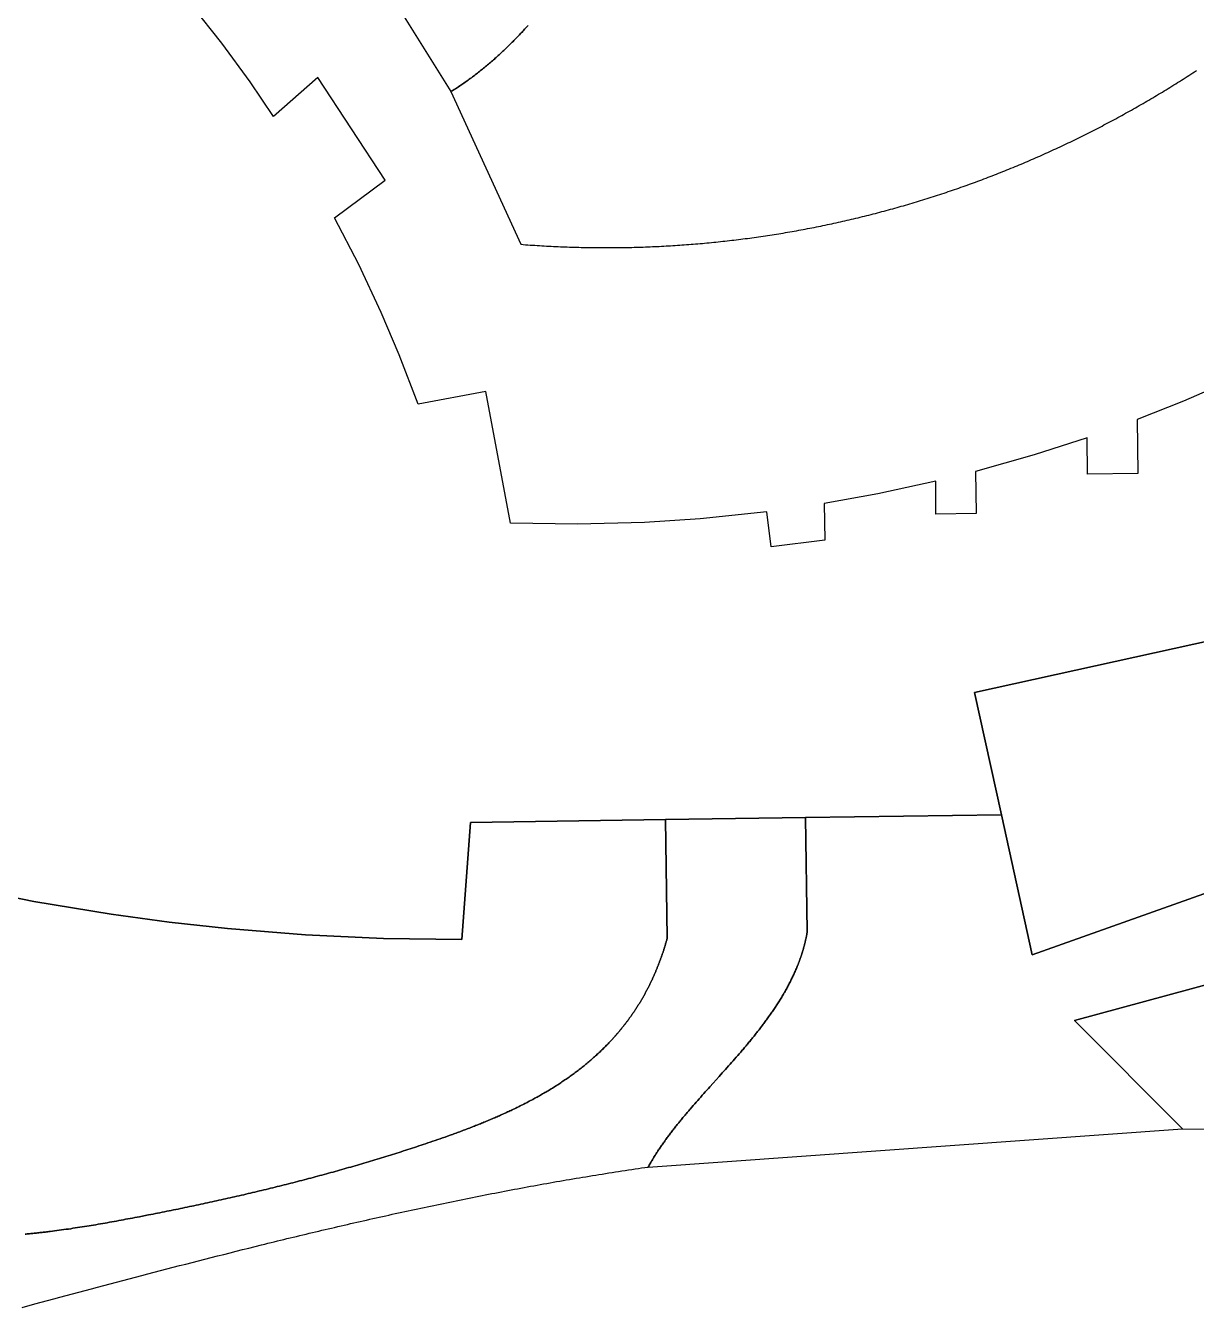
# Model space of a CAD drawing. Header units: millimetres. Extents: x 539514 to 908003, y -69769 to 203909.
# Drawn here: x 703066 to 756701, y -52621 to 6090 of the extents above; entities that cross this region are included whole.
import ezdxf

# ---------------------------------------------------------------- set-up
doc = ezdxf.new("R2010")
doc.units = ezdxf.units.MM
doc.layers.add('CLOSED_AREAS', color=7, linetype='Continuous')

msp = doc.modelspace()

# ---------------------------------------------------------------- linework, layer by layer
at = {"layer": 'CLOSED_AREAS'}
for points in [[(719637.734, 7732.219), (722552.578, 3068.468), (722603.27, 3100.085), (722653.784, 3131.907), (722704.122, 3163.934), (722754.284, 3196.163), (722804.271, 3228.595), (722854.085, 3261.228), (722903.726, 3294.06), (722953.195, 3327.091), (723002.494, 3360.318), (723051.622, 3393.741), (723100.583, 3427.359), (723149.375, 3461.17), (723198.001, 3495.173), (723246.461, 3529.367), (723294.756, 3563.751), (723342.887, 3598.322), (723390.856, 3633.081), (723438.663, 3668.026), (723486.309, 3703.155), (723533.795, 3738.468), (723581.122, 3773.962), (723628.291, 3809.638), (723675.304, 3845.493), (723722.161, 3881.526), (723768.863, 3917.736), (723815.411, 3954.123), (723861.806, 3990.683), (723908.049, 4027.418), (723954.141, 4064.324), (724000.083, 4101.401), (724045.876, 4138.648), (724091.522, 4176.063), (724137.02, 4213.646), (724182.372, 4251.394), (724227.58, 4289.307), (724272.643, 4327.383), (724317.563, 4365.622), (724362.342, 4404.021), (724406.979, 4442.58), (724451.476, 4481.297), (724495.834, 4520.172), (724540.054, 4559.203), (724584.137, 4598.388), (724628.084, 4637.726), (724671.895, 4677.217), (724715.573, 4716.859), (724759.117, 4756.651), (724802.529, 4796.591), (724845.81, 4836.678), (724888.961, 4876.911), (724931.983, 4917.289), (724974.876, 4957.81), (725017.643, 4998.474), (725060.283, 5039.278), (725102.797, 5080.222), (725145.188, 5121.305), (725187.455, 5162.525), (725229.6, 5203.881), (725271.624, 5245.372), (725313.527, 5286.996), (725355.311, 5328.753), (725396.977, 5370.641), (725438.525, 5412.658), (725479.957, 5454.804), (725521.274, 5497.077), (725562.476, 5539.476), (725603.565, 5582), (725644.542, 5624.648), (725685.407, 5667.418), (725726.161, 5710.309), (725766.807, 5753.32), (725807.343, 5796.449), (725847.773, 5839.696), (725888.096, 5883.058), (725928.313, 5926.536), (725968.426, 5970.127), (726008.435, 6013.831), (726048.342, 6057.645), (726088.148, 6101.57)], [(758390.902, -10117.143), (756108.22, -11112.676), (753987.191, -11956.771), (754022.889, -14424.688), (751718.21, -14458.025), (751694.011, -12785.012), (749266.505, -13569.633), (746589.004, -14328.826), (746616.849, -16253.863), (744764.49, -16280.657), (744771.656, -14782.404), (742109.63, -15358.925), (739652.173, -15800.342), (739676.432, -17477.467), (737224.546, -17788.891), (737022.874, -16177.932), (733969.758, -16495.489), (731417.169, -16662.438), (728348.705, -16745.265), (725279.456, -16699.764), (724143.234, -10669.348), (721050.725, -11252.027), (720184.64, -8993.94), (719355.424, -7046.964), (718327.451, -4857.827), (717215.296, -2710.219), (719540.155, -993.714), (716458.594, 3719.297), (714424.427, 1925.52), (713347.662, 3513.053), (712052.303, 5280.489), (710695.602, 7001.279)], [(726088.148, 6101.57), (726048.342, 6057.645), (726008.435, 6013.831), (725968.426, 5970.127), (725928.313, 5926.536), (725888.096, 5883.058), (725847.773, 5839.696), (725807.343, 5796.449), (725766.807, 5753.32), (725726.161, 5710.309), (725685.407, 5667.418), (725644.542, 5624.648), (725603.565, 5582), (725562.476, 5539.476), (725521.274, 5497.077), (725479.957, 5454.804), (725438.525, 5412.658), (725396.977, 5370.641), (725355.311, 5328.753), (725313.527, 5286.996), (725271.624, 5245.372), (725229.6, 5203.881), (725187.455, 5162.525), (725145.188, 5121.305), (725102.797, 5080.222), (725060.283, 5039.278), (725017.643, 4998.474), (724974.876, 4957.81), (724931.983, 4917.289), (724888.961, 4876.911), (724845.81, 4836.678), (724802.529, 4796.591), (724759.117, 4756.651), (724715.573, 4716.859), (724671.895, 4677.217), (724628.084, 4637.726), (724584.137, 4598.388), (724540.054, 4559.203), (724495.834, 4520.172), (724451.476, 4481.297), (724406.979, 4442.58), (724362.342, 4404.021), (724317.563, 4365.622), (724272.643, 4327.383), (724227.58, 4289.307), (724182.372, 4251.394), (724137.02, 4213.646), (724091.522, 4176.063), (724045.876, 4138.648), (724000.083, 4101.401), (723954.141, 4064.324), (723908.049, 4027.418), (723861.806, 3990.683), (723815.411, 3954.123), (723768.863, 3917.736), (723722.161, 3881.526), (723675.304, 3845.493), (723628.291, 3809.638), (723581.122, 3773.962), (723533.795, 3738.468), (723486.309, 3703.155), (723438.663, 3668.026), (723390.856, 3633.081), (723342.887, 3598.322), (723294.756, 3563.751), (723246.461, 3529.367), (723198.001, 3495.173), (723149.375, 3461.17), (723100.583, 3427.359), (723051.622, 3393.741), (723002.494, 3360.318), (722953.195, 3327.091), (722903.726, 3294.06), (722854.085, 3261.228), (722804.271, 3228.595), (722754.284, 3196.163), (722704.122, 3163.934), (722653.784, 3131.907), (722603.27, 3100.085), (722552.578, 3068.468), (725758.907, -3927.158), (725865.39, -3935.359), (725971.846, -3943.331), (726078.277, -3951.076), (726184.68, -3958.592), (726291.057, -3965.879), (726397.407, -3972.94), (726503.73, -3979.772), (726610.025, -3986.377), (726716.292, -3992.754), (726822.531, -3998.904), (726928.742, -4004.827), (727034.924, -4010.523), (727141.078, -4015.992), (727247.202, -4021.234), (727353.297, -4026.25), (727459.362, -4031.039), (727565.398, -4035.602), (727671.403, -4039.939), (727777.378, -4044.05), (727883.323, -4047.935), (727989.236, -4051.595), (728095.119, -4055.029), (728200.97, -4058.237), (728306.789, -4061.221), (728412.577, -4063.979), (728518.333, -4066.512), (728624.056, -4068.82), (728729.746, -4070.904), (728835.404, -4072.763), (728941.028, -4074.398), (729046.619, -4075.809), (729152.177, -4076.995), (729257.7, -4077.958), (729363.189, -4078.696), (729468.644, -4079.212), (729574.065, -4079.503), (729679.45, -4079.571), (729784.8, -4079.417), (729890.115, -4079.039), (729995.394, -4078.438), (730100.637, -4077.614), (730205.844, -4076.568), (730311.014, -4075.299), (730416.148, -4073.808), (730521.245, -4072.094), (730626.305, -4070.159), (730731.327, -4068.002), (730836.311, -4065.623), (730941.258, -4063.022), (731046.166, -4060.2), (731151.036, -4057.157), (731255.867, -4053.892), (731360.659, -4050.407), (731465.412, -4046.7), (731570.125, -4042.773), (731674.799, -4038.625), (731779.433, -4034.257), (731884.026, -4029.669), (731988.579, -4024.86), (732093.091, -4019.831), (732197.562, -4014.583), (732301.992, -4009.115), (732406.38, -4003.427), (732510.727, -3997.52), (732615.032, -3991.393), (732719.294, -3985.048), (732823.514, -3978.483), (732927.691, -3971.7), (733031.825, -3964.698), (733135.915, -3957.477), (733239.962, -3950.038), (733343.966, -3942.381), (733447.925, -3934.505), (733551.84, -3926.412), (733655.71, -3918.101), (733759.536, -3909.572), (733863.316, -3900.826), (733967.052, -3891.862), (734070.741, -3882.681), (734174.385, -3873.283), (734277.983, -3863.668), (734381.534, -3853.836), (734485.039, -3843.788), (734588.497, -3833.523), (734691.908, -3823.042), (734795.271, -3812.344), (734898.587, -3801.431), (735001.855, -3790.301), (735105.075, -3778.956), (735208.247, -3767.395), (735311.37, -3755.619), (735414.444, -3743.627), (735517.469, -3731.42), (735620.445, -3718.998), (735723.37, -3706.362), (735826.247, -3693.51), (735929.073, -3680.444), (736031.848, -3667.163), (736134.573, -3653.668), (736237.247, -3639.959), (736339.87, -3626.036), (736442.441, -3611.899), (736544.961, -3597.549), (736647.429, -3582.984), (736749.845, -3568.206), (736852.208, -3553.215), (736954.519, -3538.011), (737056.776, -3522.594), (737158.981, -3506.964), (737261.132, -3491.121), (737363.229, -3475.066), (737465.273, -3458.798), (737567.262, -3442.318), (737669.197, -3425.626), (737771.077, -3408.722), (737872.902, -3391.606), (737974.672, -3374.278), (738076.386, -3356.739), (738178.045, -3338.989), (738279.647, -3321.027), (738381.194, -3302.854), (738482.684, -3284.47), (738584.117, -3265.875), (738685.494, -3247.07), (738786.813, -3228.054), (738888.074, -3208.828), (738989.278, -3189.391), (739090.424, -3169.745), (739191.512, -3149.888), (739292.541, -3129.822), (739393.511, -3109.546), (739494.422, -3089.06), (739595.274, -3068.365), (739696.067, -3047.461), (739796.799, -3026.348), (739897.472, -3005.026), (739998.084, -2983.495), (740098.636, -2961.756), (740199.127, -2939.808), (740299.557, -2917.652), (740399.926, -2895.287), (740500.233, -2872.715), (740600.479, -2849.935), (740700.662, -2826.946), (740800.783, -2803.751), (740900.841, -2780.348), (741000.837, -2756.737), (741100.769, -2732.919), (741200.639, -2708.895), (741300.444, -2684.663), (741400.186, -2660.225), (741499.864, -2635.58), (741599.477, -2610.729), (741699.026, -2585.671), (741798.51, -2560.407), (741897.929, -2534.937), (741997.282, -2509.262), (742096.57, -2483.38), (742195.792, -2457.293), (742294.948, -2431.001), (742394.037, -2404.504), (742493.06, -2377.801), (742592.016, -2350.893), (742690.905, -2323.781), (742789.726, -2296.463), (742888.48, -2268.942), (742987.166, -2241.215), (743085.784, -2213.285), (743184.333, -2185.15), (743282.814, -2156.812), (743381.225, -2128.27), (743479.568, -2099.524), (743577.841, -2070.574), (743676.045, -2041.421), (743774.178, -2012.065), (743872.242, -1982.506), (743970.235, -1952.744), (744068.157, -1922.779), (744166.009, -1892.611), (744263.789, -1862.241), (744361.498, -1831.669), (744459.135, -1800.894), (744556.7, -1769.917), (744654.193, -1738.739), (744751.613, -1707.358), (744848.961, -1675.776), (744946.236, -1643.993), (745043.437, -1612.008), (745140.565, -1579.822), (745237.62, -1547.435), (745334.6, -1514.847), (745431.506, -1482.058), (745528.338, -1449.069), (745625.095, -1415.879), (745721.776, -1382.489), (745818.383, -1348.899), (745914.914, -1315.108), (746011.37, -1281.118), (746107.749, -1246.928), (746204.052, -1212.539), (746300.279, -1177.95), (746396.428, -1143.161), (746492.501, -1108.174), (746588.497, -1072.988), (746684.415, -1037.602), (746780.255, -1002.018), (746876.017, -966.236), (746971.701, -930.255), (747067.306, -894.076), (747162.833, -857.698), (747258.28, -821.123), (747353.648, -784.35), (747448.937, -747.379), (747544.146, -710.211), (747639.274, -672.845), (747734.323, -635.282), (747829.291, -597.522), (747924.178, -559.565), (748018.983, -521.411), (748113.708, -483.06), (748208.351, -444.513), (748302.912, -405.769), (748397.391, -366.83), (748491.788, -327.694), (748586.102, -288.362), (748680.333, -248.834), (748774.481, -209.111), (748868.546, -169.193), (748962.527, -129.078), (749056.424, -88.769), (749150.237, -48.265), (749243.966, -7.566), (749337.61, 33.329), (749431.169, 74.417), (749524.643, 115.7), (749618.032, 157.178), (749711.335, 198.85), (749804.552, 240.715), (749897.683, 282.775), (749990.728, 325.028), (750083.685, 367.475), (750176.556, 410.116), (750269.34, 452.949), (750362.036, 495.976), (750454.645, 539.196), (750547.166, 582.609), (750639.598, 626.215), (750731.943, 670.013), (750824.198, 714.003), (750916.364, 758.186), (751008.442, 802.561), (751100.43, 847.128), (751192.328, 891.887), (751284.136, 936.838), (751375.854, 981.98), (751467.481, 1027.314), (751559.018, 1072.839), (751650.464, 1118.555), (751741.818, 1164.462), (751833.081, 1210.559), (751924.253, 1256.848), (752015.332, 1303.327), (752106.319, 1349.996), (752197.214, 1396.856), (752288.016, 1443.906), (752378.724, 1491.146), (752469.34, 1538.575), (752559.862, 1586.195), (752650.29, 1634.003), (752740.625, 1682.002), (752830.865, 1730.189), (752921.01, 1778.566), (753011.061, 1827.131), (753101.017, 1875.885), (753190.877, 1924.828), (753280.642, 1973.959), (753370.311, 2023.279), (753459.884, 2072.787), (753549.36, 2122.483), (753638.741, 2172.367), (753728.024, 2222.439), (753817.21, 2272.698), (753906.299, 2323.145), (753995.29, 2373.779), (754084.184, 2424.601), (754172.98, 2475.609), (754261.677, 2526.804), (754350.275, 2578.186), (754438.775, 2629.755), (754527.176, 2681.51), (754615.477, 2733.451), (754703.678, 2785.579), (754791.78, 2837.893), (754879.782, 2890.392), (754967.683, 2943.077), (755055.484, 2995.948), (755143.184, 3049.005), (755230.783, 3102.246), (755318.28, 3155.673), (755405.676, 3209.285), (755492.97, 3263.081), (755580.161, 3317.063), (755667.251, 3371.228), (755754.237, 3425.579), (755841.121, 3480.113), (755927.902, 3534.832), (756014.579, 3589.735), (756101.153, 3644.821), (756187.622, 3700.091), (756273.988, 3755.545), (756360.249, 3811.182), (756446.405, 3867.003), (756532.457, 3923.006), (756618.403, 3979.193), (756704.244, 4035.562)], [(699932.722, -33315.268), (703444.657, -34022.647), (706978.428, -34611.385), (709640.672, -34974.668), (712311.24, -35270.617), (715881.996, -35560.132), (719460.479, -35729.262), (723042.63, -35777.815), (723446.256, -30410.451), (732384.682, -30281.159), (738800.213, -30188.36), (747766.86, -30058.66), (746534.617, -24450.098), (760323.195, -21420.633)], [(703038.383, -49265.021), (703090.479, -49260.421), (703142.589, -49255.728), (703194.711, -49250.943), (703246.845, -49246.066), (703298.992, -49241.098), (703351.151, -49236.041), (703403.322, -49230.894), (703455.504, -49225.659), (703507.697, -49220.336), (703559.902, -49214.926), (703612.117, -49209.43), (703664.343, -49203.849), (703716.58, -49198.183), (703768.827, -49192.433), (703821.084, -49186.601), (703873.351, -49180.686), (703925.628, -49174.689), (703977.914, -49168.612), (704030.209, -49162.454), (704082.513, -49156.218), (704134.826, -49149.903), (704187.148, -49143.51), (704291.816, -49130.495), (704396.516, -49117.178), (704501.245, -49103.566), (704606.004, -49089.664), (704710.789, -49075.48), (704815.598, -49061.019), (704920.431, -49046.286), (705025.286, -49031.29), (705130.16, -49016.034), (705235.053, -49000.527), (705339.962, -48984.773), (705444.885, -48968.78), (705549.822, -48952.552), (705654.77, -48936.097), (705759.727, -48919.42), (705864.693, -48902.528), (705969.664, -48885.426), (706074.64, -48868.122), (706179.619, -48850.62), (706284.599, -48832.928), (706389.578, -48815.051), (706494.555, -48796.995), (706599.528, -48778.767), (706704.495, -48760.373), (706809.454, -48741.819), (706914.405, -48723.111), (707019.344, -48704.255), (707124.271, -48685.257), (707229.184, -48666.124), (707334.081, -48646.862), (707438.96, -48627.476), (707543.82, -48607.974), (707648.658, -48588.361), (707753.474, -48568.642), (707858.265, -48548.826), (707963.03, -48528.917), (708067.767, -48508.921), (708172.475, -48488.846), (708277.151, -48468.696), (708486.405, -48428.191), (708695.526, -48387.41), (708800.036, -48366.914), (708904.514, -48346.348), (709008.957, -48325.711), (709113.368, -48305.001), (709217.744, -48284.22), (709322.088, -48263.365), (709426.397, -48242.437), (709530.672, -48221.434), (709634.914, -48200.357), (709739.122, -48179.205), (709843.296, -48157.976), (709947.436, -48136.672), (710051.541, -48115.29), (710155.613, -48093.831), (710259.65, -48072.293), (710363.653, -48050.677), (710467.622, -48028.982), (710571.556, -48007.207), (710675.455, -47985.351), (710779.32, -47963.414), (710883.151, -47941.396), (710986.947, -47919.295), (711090.707, -47897.112), (711194.433, -47874.845), (711298.124, -47852.495), (711401.781, -47830.06), (711505.402, -47807.54), (711608.988, -47784.935), (711712.538, -47762.243), (711816.054, -47739.464), (711919.534, -47716.599), (712022.979, -47693.645), (712126.388, -47670.603), (712229.762, -47647.472), (712333.1, -47624.251), (712436.402, -47600.94), (712539.669, -47577.538), (712642.9, -47554.045), (712746.095, -47530.46), (712849.254, -47506.782), (712952.377, -47483.012), (713055.464, -47459.148), (713158.515, -47435.189), (713261.53, -47411.136), (713364.509, -47386.988), (713467.451, -47362.743), (713570.356, -47338.402), (713673.226, -47313.964), (713776.058, -47289.429), (713878.854, -47264.795), (713981.614, -47240.062), (714084.337, -47215.23), (714187.022, -47190.298), (714289.671, -47165.266), (714392.283, -47140.132), (714494.858, -47114.897), (714597.396, -47089.559), (714699.897, -47064.119), (714802.361, -47038.575), (714904.787, -47012.928), (715007.176, -46987.176), (715109.528, -46961.319), (715211.842, -46935.356), (715314.118, -46909.287), (715416.357, -46883.111), (715518.558, -46856.827), (715620.722, -46830.436), (715722.847, -46803.936), (715824.935, -46777.327), (715926.985, -46750.608), (716028.996, -46723.78), (716130.97, -46696.84), (716232.906, -46669.789), (716334.803, -46642.626), (716436.662, -46615.35), (716538.482, -46587.961), (716640.265, -46560.459), (716742.008, -46532.842), (716843.713, -46505.11), (716945.38, -46477.263), (717047.008, -46449.3), (717148.597, -46421.221), (717250.147, -46393.024), (717351.658, -46364.709), (717453.13, -46336.277), (717554.563, -46307.725), (717655.958, -46279.054), (717757.313, -46250.263), (717858.628, -46221.351), (717959.905, -46192.319), (718061.142, -46163.164), (718162.339, -46133.887), (718263.498, -46104.488), (718364.616, -46074.965), (718465.695, -46045.318), (718566.734, -46015.546), (718667.734, -45985.649), (718768.693, -45955.626), (718869.613, -45925.477), (718970.492, -45895.202), (719071.332, -45864.798), (719172.131, -45834.267), (719272.891, -45803.607), (719373.61, -45772.818), (719474.289, -45741.899), (719574.927, -45710.85), (719675.525, -45679.67), (719776.082, -45648.358), (719876.599, -45616.914), (719977.075, -45585.338), (720077.51, -45553.629), (720177.905, -45521.786), (720278.259, -45489.808), (720378.572, -45457.696), (720478.843, -45425.448), (720579.074, -45393.064), (720679.264, -45360.543), (720779.412, -45327.885), (720879.52, -45295.09), (720979.585, -45262.156), (721079.61, -45229.083), (721179.593, -45195.87), (721279.534, -45162.518), (721379.434, -45129.025), (721492.755, -45090.842), (721606.013, -45052.469), (721719.201, -45013.896), (721832.309, -44975.116), (721945.33, -44936.118), (722058.254, -44896.894), (722171.074, -44857.436), (722283.779, -44817.735), (722396.363, -44777.782), (722508.817, -44737.568), (722564.992, -44717.361), (722621.131, -44697.084), (722677.233, -44676.739), (722733.298, -44656.323), (722789.323, -44635.835), (722845.308, -44615.274), (722901.252, -44594.639), (722957.154, -44573.929), (723013.012, -44553.143), (723068.826, -44532.279), (723124.595, -44511.338), (723180.317, -44490.316), (723235.992, -44469.215), (723291.617, -44448.031), (723347.194, -44426.765), (723402.719, -44405.415), (723458.193, -44383.981), (723513.613, -44362.46), (723568.98, -44340.852), (723624.291, -44319.156), (723679.547, -44297.37), (723734.745, -44275.494), (723789.885, -44253.527), (723844.966, -44231.467), (723899.986, -44209.313), (723954.945, -44187.065), (724009.841, -44164.72), (724064.674, -44142.279), (724119.442, -44119.74), (724174.144, -44097.101), (724228.78, -44074.362), (724283.347, -44051.522), (724337.846, -44028.579), (724392.275, -44005.533), (724446.632, -43982.382), (724500.918, -43959.125), (724555.13, -43935.762), (724609.268, -43912.291), (724663.331, -43888.71), (724717.317, -43865.019), (724771.226, -43841.218), (724825.056, -43817.304), (724878.806, -43793.276), (724932.476, -43769.134), (724986.065, -43744.876), (725039.57, -43720.502), (725092.991, -43696.01), (725146.328, -43671.398), (725199.578, -43646.667), (725252.742, -43621.815), (725305.817, -43596.841), (725358.803, -43571.743), (725411.699, -43546.521), (725464.503, -43521.173), (725517.215, -43495.699), (725569.834, -43470.098), (725622.358, -43444.367), (725674.786, -43418.507), (725727.118, -43392.515), (725779.352, -43366.392), (725831.487, -43340.135), (725883.522, -43313.745), (725935.456, -43287.218), (725987.288, -43260.556), (726039.017, -43233.756), (726090.642, -43206.817), (726142.162, -43179.739), (726193.575, -43152.519), (726244.881, -43125.158), (726296.078, -43097.654), (726347.166, -43070.006), (726398.144, -43042.212), (726449.01, -43014.272), (726499.763, -42986.185), (726550.402, -42957.949), (726600.927, -42929.564), (726651.335, -42901.028), (726701.627, -42872.34), (726751.8, -42843.5), (726801.855, -42814.505), (726851.789, -42785.356), (726901.602, -42756.05), (726951.292, -42726.587), (727000.86, -42696.965), (727050.302, -42667.184), (727099.62, -42637.243), (727148.81, -42607.14), (727197.873, -42576.874), (727246.808, -42546.444), (727295.612, -42515.85), (727344.286, -42485.089), (727392.828, -42454.161), (727441.236, -42423.065), (727489.511, -42391.8), (727537.651, -42360.364), (727585.654, -42328.757), (727633.52, -42296.977), (727681.248, -42265.024), (727728.836, -42232.896), (727776.284, -42200.591), (727823.59, -42168.11), (727870.754, -42135.451), (727917.774, -42102.613), (727964.65, -42069.594), (728011.379, -42036.394), (728057.962, -42003.011), (728104.396, -41969.445), (728150.682, -41935.694), (728196.818, -41901.758), (728242.802, -41867.635), (728288.634, -41833.323), (728334.313, -41798.823), (728379.838, -41764.132), (728425.207, -41729.251), (728470.42, -41694.177), (728515.475, -41658.909), (728560.372, -41623.447), (728605.108, -41587.79), (728649.685, -41551.935), (728694.099, -41515.883), (728738.35, -41479.632), (728782.438, -41443.181), (728826.36, -41406.529), (728870.116, -41369.674), (728913.706, -41332.617), (728957.126, -41295.355), (729000.378, -41257.887), (729043.459, -41220.213), (729086.369, -41182.331), (729129.107, -41144.241), (729171.67, -41105.94), (729214.059, -41067.429), (729256.273, -41028.706), (729298.309, -40989.769), (729340.168, -40950.618), (729381.848, -40911.252), (729423.348, -40871.67), (729464.667, -40831.869), (729505.804, -40791.851), (729546.758, -40751.612), (729587.527, -40711.153), (729628.111, -40670.471), (729668.509, -40629.567), (729708.719, -40588.439), (729748.741, -40547.085), (729788.573, -40505.505), (729828.214, -40463.698), (729867.664, -40421.662), (729906.921, -40379.397), (729945.984, -40336.901), (729965.443, -40315.566), (729984.852, -40294.173), (730004.213, -40272.722), (730023.525, -40251.212), (730042.787, -40229.644), (730062, -40208.017), (730081.163, -40186.332), (730100.277, -40164.588), (730119.341, -40142.784), (730138.355, -40120.922), (730157.319, -40099), (730176.232, -40077.018), (730195.096, -40054.977), (730213.909, -40032.877), (730232.671, -40010.716), (730251.382, -39988.496), (730270.043, -39966.215), (730288.653, -39943.874), (730307.211, -39921.473), (730325.719, -39899.011), (730344.175, -39876.488), (730362.579, -39853.905), (730380.932, -39831.26), (730399.233, -39808.555), (730417.482, -39785.788), (730435.679, -39762.96), (730453.823, -39740.071), (730471.916, -39717.119), (730489.956, -39694.106), (730507.943, -39671.031), (730525.877, -39647.894), (730543.759, -39624.695), (730561.588, -39601.434), (730579.363, -39578.11), (730597.086, -39554.723), (730614.755, -39531.274), (730632.37, -39507.762), (730649.932, -39484.186), (730667.44, -39460.548), (730684.894, -39436.846), (730702.293, -39413.081), (730719.639, -39389.253), (730736.931, -39365.36), (730754.167, -39341.404), (730771.35, -39317.384), (730788.477, -39293.3), (730805.55, -39269.151), (730822.568, -39244.938), (730839.53, -39220.661), (730856.437, -39196.319), (730873.289, -39171.912), (730890.086, -39147.44), (730906.826, -39122.903), (730923.511, -39098.301), (730940.14, -39073.634), (730956.713, -39048.901), (730973.23, -39024.102), (730989.69, -38999.238), (731006.094, -38974.308), (731022.441, -38949.312), (731038.732, -38924.249), (731054.965, -38899.12), (731071.142, -38873.925), (731087.261, -38848.664), (731103.324, -38823.335), (731119.328, -38797.94), (731135.276, -38772.478), (731151.165, -38746.948), (731166.997, -38721.352), (731182.771, -38695.688), (731198.487, -38669.956), (731214.144, -38644.157), (731229.743, -38618.29), (731245.284, -38592.355), (731260.766, -38566.352), (731276.19, -38540.28), (731291.554, -38514.141), (731306.86, -38487.933), (731322.106, -38461.656), (731337.293, -38435.31), (731352.421, -38408.896), (731367.489, -38382.412), (731382.498, -38355.859), (731397.447, -38329.237), (731412.335, -38302.546), (731427.164, -38275.785), (731441.933, -38248.954), (731456.641, -38222.054), (731471.288, -38195.083), (731485.875, -38168.042), (731500.402, -38140.931), (731514.867, -38113.75), (731529.272, -38086.498), (731543.615, -38059.175), (731557.897, -38031.781), (731572.118, -38004.317), (731586.277, -37976.781), (731600.374, -37949.174), (731614.41, -37921.496), (731628.383, -37893.746), (731642.295, -37865.925), (731656.144, -37838.032), (731669.931, -37810.067), (731683.656, -37782.03), (731697.318, -37753.92), (731710.917, -37725.739), (731724.453, -37697.485), (731737.926, -37669.158), (731751.336, -37640.758), (731764.683, -37612.286), (731777.967, -37583.741), (731791.187, -37555.122), (731804.343, -37526.43), (731817.435, -37497.665), (731830.464, -37468.826), (731843.428, -37439.914), (731856.328, -37410.928), (731869.164, -37381.867), (731881.936, -37352.733), (731894.642, -37323.524), (731907.284, -37294.241), (731919.862, -37264.884), (731932.374, -37235.451), (731944.821, -37205.944), (731957.202, -37176.362), (731969.519, -37146.705), (731981.769, -37116.973), (731993.955, -37087.166), (732006.074, -37057.282), (732018.127, -37027.324), (732030.114, -36997.289), (732042.035, -36967.179), (732053.89, -36936.993), (732065.678, -36906.73), (732077.4, -36876.391), (732089.055, -36845.976), (732100.642, -36815.484), (732112.163, -36784.916), (732123.617, -36754.27), (732135.004, -36723.548), (732146.323, -36692.748), (732157.574, -36661.871), (732168.758, -36630.917), (732179.874, -36599.885), (732190.922, -36568.776), (732201.902, -36537.589), (732212.814, -36506.324), (732223.658, -36474.98), (732234.433, -36443.559), (732245.139, -36412.059), (732255.777, -36380.481), (732266.345, -36348.824), (732276.845, -36317.088), (732287.275, -36285.273), (732297.637, -36253.38), (732307.929, -36221.407), (732318.151, -36189.355), (732328.304, -36157.223), (732338.386, -36125.012), (732348.399, -36092.721), (732358.342, -36060.35), (732368.215, -36027.899), (732378.017, -35995.368), (732387.748, -35962.757), (732397.41, -35930.065), (732407, -35897.293), (732416.519, -35864.44), (732425.968, -35831.506), (732435.345, -35798.492), (732444.651, -35765.396), (732453.886, -35732.219), (732463.049, -35698.961), (732384.682, -30281.159), (723446.256, -30410.451), (723042.63, -35777.815), (719460.479, -35729.262), (715881.996, -35560.132), (712311.24, -35270.617), (709640.672, -34974.668), (706978.428, -34611.385), (703444.657, -34022.647), (699932.722, -33315.268)], [(702912.655, -52620.742), (703487.982, -52465.66), (704063.393, -52310.78), (704351.136, -52233.433), (704638.909, -52156.154), (704926.713, -52078.952), (705214.551, -52001.833), (705502.426, -51924.802), (705790.34, -51847.866), (706078.296, -51771.031), (706366.297, -51694.304), (706654.345, -51617.691), (706942.443, -51541.198), (707230.593, -51464.832), (707518.798, -51388.599), (707807.061, -51312.505), (708095.384, -51236.556), (708383.77, -51160.76), (708672.222, -51085.122), (708960.742, -51009.648), (709249.333, -50934.345), (709537.997, -50859.22), (709826.737, -50784.278), (710115.556, -50709.525), (710404.456, -50634.969), (710693.44, -50560.616), (710982.51, -50486.471), (711271.669, -50412.542), (711560.921, -50338.834), (711850.266, -50265.353), (712139.709, -50192.107), (712429.251, -50119.101), (712718.895, -50046.342), (713008.645, -49973.837), (713298.501, -49901.59), (713588.468, -49829.609), (713878.547, -49757.901), (714023.63, -49722.15), (714168.742, -49686.471), (714313.884, -49650.862), (714459.055, -49615.325), (714604.256, -49579.861), (714749.488, -49544.47), (714894.751, -49509.154), (715040.044, -49473.913), (715185.37, -49438.748), (715330.727, -49403.66), (715476.116, -49368.649), (715621.537, -49333.716), (715766.991, -49298.863), (715912.479, -49264.089), (716057.999, -49229.396), (716203.554, -49194.784), (716349.142, -49160.255), (716494.765, -49125.809), (716640.423, -49091.446), (716786.116, -49057.169), (716931.844, -49022.976), (717077.608, -48988.87), (717223.407, -48954.851), (717369.244, -48920.919), (717515.117, -48887.076), (717661.026, -48853.323), (717806.974, -48819.659), (717952.958, -48786.087), (718098.981, -48752.606), (718245.043, -48719.218), (718391.142, -48685.923), (718537.281, -48652.722), (718683.459, -48619.616), (718829.677, -48586.606), (718975.935, -48553.692), (719122.233, -48520.876), (719268.571, -48488.157), (719414.951, -48455.538), (719561.372, -48423.018), (719707.834, -48390.598), (719854.339, -48358.28), (720000.885, -48326.063), (720147.474, -48293.95), (720294.107, -48261.94), (720440.782, -48230.034), (720587.501, -48198.234), (720734.264, -48166.539), (720881.071, -48134.951), (721027.922, -48103.471), (721174.818, -48072.099), (721321.76, -48040.837), (721468.747, -48009.684), (721615.78, -47978.642), (721762.859, -47947.711), (721909.985, -47916.892), (722057.157, -47886.187), (722204.377, -47855.596), (722351.644, -47825.119), (722498.959, -47794.757), (722646.322, -47764.512), (722793.734, -47734.384), (722941.194, -47704.374), (723088.704, -47674.482), (723236.263, -47644.71), (723383.871, -47615.058), (723531.53, -47585.527), (723679.24, -47556.117), (723827, -47526.83), (723974.811, -47497.667), (724122.673, -47468.627), (724270.588, -47439.713), (724418.554, -47410.924), (724566.573, -47382.262), (724714.644, -47353.727), (724862.769, -47325.32), (725010.947, -47297.042), (725159.179, -47268.894), (725307.464, -47240.876), (725455.804, -47212.99), (725604.199, -47185.235), (725752.649, -47157.613), (725901.154, -47130.125), (726049.715, -47102.772), (726198.331, -47075.553), (726347.005, -47048.471), (726495.734, -47021.525), (726644.521, -46994.717), (726793.365, -46968.047), (726942.267, -46941.517), (727091.227, -46915.126), (727240.245, -46888.876), (727389.321, -46862.767), (727538.457, -46836.801), (727687.652, -46810.978), (727836.906, -46785.299), (727986.22, -46759.765), (728135.595, -46734.376), (728285.03, -46709.133), (728434.526, -46684.038), (728584.084, -46659.09), (728733.703, -46634.291), (728883.383, -46609.641), (729033.126, -46585.142), (729182.932, -46560.793), (729332.801, -46536.596), (729482.732, -46512.552), (729632.727, -46488.662), (729782.786, -46464.925), (729932.91, -46441.344), (730083.097, -46417.918), (730233.35, -46394.649), (730383.668, -46371.537), (730534.051, -46348.583), (730684.5, -46325.788), (730835.015, -46303.153), (730985.597, -46280.678), (731136.246, -46258.365), (731286.961, -46236.213), (731437.745, -46214.225), (731588.596, -46192.4), (731611.515, -46150.817), (731634.677, -46109.291), (731658.079, -46067.822), (731681.717, -46026.407), (731705.591, -45985.047), (731729.698, -45943.741), (731754.035, -45902.489), (731778.599, -45861.289), (731803.39, -45820.14), (731828.403, -45779.043), (731853.638, -45737.995), (731879.091, -45696.998), (731904.76, -45656.049), (731930.644, -45615.149), (731956.739, -45574.296), (731983.043, -45533.489), (732009.554, -45492.729), (732036.269, -45452.014), (732063.186, -45411.343), (732090.304, -45370.716), (732117.619, -45330.132), (732145.129, -45289.591), (732172.832, -45249.091), (732200.725, -45208.633), (732228.806, -45168.214), (732257.073, -45127.835), (732285.524, -45087.495), (732314.155, -45047.192), (732342.965, -45006.927), (732371.952, -44966.699), (732401.113, -44926.506), (732430.445, -44886.349), (732459.947, -44846.226), (732489.616, -44806.137), (732519.449, -44766.081), (732549.444, -44726.057), (732579.6, -44686.065), (732609.913, -44646.103), (732640.382, -44606.172), (732671.003, -44566.27), (732701.775, -44526.396), (732732.695, -44486.551), (732763.761, -44446.733), (732794.971, -44406.941), (732826.322, -44367.175), (732857.812, -44327.434), (732889.438, -44287.718), (732921.198, -44248.025), (732953.09, -44208.355), (732985.112, -44168.707), (733017.261, -44129.081), (733049.535, -44089.475), (733081.931, -44049.889), (733114.447, -44010.323), (733147.081, -43970.775), (733179.83, -43931.245), (733212.692, -43891.732), (733245.665, -43852.236), (733278.747, -43812.755), (733311.934, -43773.289), (733345.225, -43733.838), (733378.618, -43694.4), (733412.109, -43654.974), (733445.697, -43615.561), (733479.38, -43576.159), (733513.154, -43536.768), (733580.969, -43458.015), (733649.124, -43379.295), (733717.6, -43300.604), (733786.378, -43221.934), (733855.439, -43143.282), (733924.765, -43064.64), (733994.337, -42986.003), (734064.136, -42907.365), (734134.143, -42828.721), (734204.34, -42750.065), (734274.708, -42671.39), (734345.228, -42592.692), (734415.882, -42513.964), (734557.513, -42356.395), (734699.453, -42198.639), (734841.551, -42040.649), (734983.657, -41882.379), (735054.666, -41803.125), (735125.621, -41723.783), (735196.502, -41644.348), (735267.292, -41564.814), (735337.972, -41485.176), (735408.522, -41405.427), (735478.924, -41325.562), (735549.159, -41245.574), (735619.209, -41165.459), (735689.055, -41085.211), (735758.677, -41004.823), (735828.057, -40924.291), (735862.651, -40883.968), (735897.177, -40843.607), (735931.633, -40803.207), (735966.017, -40762.767), (736000.327, -40722.286), (736034.56, -40681.764), (736068.713, -40641.2), (736102.785, -40600.593), (736136.773, -40559.943), (736170.675, -40519.249), (736204.488, -40478.509), (736238.21, -40437.724), (736271.839, -40396.893), (736305.372, -40356.014), (736338.808, -40315.088), (736372.143, -40274.113), (736405.375, -40233.089), (736438.502, -40192.015), (736471.522, -40150.89), (736504.432, -40109.714), (736537.23, -40068.486), (736569.914, -40027.205), (736602.481, -39985.87), (736634.929, -39944.481), (736667.256, -39903.037), (736699.458, -39861.537), (736731.535, -39819.981), (736763.483, -39778.368), (736795.3, -39736.696), (736826.984, -39694.966), (736858.533, -39653.177), (736889.944, -39611.327), (736921.214, -39569.417), (736952.343, -39527.446), (736983.326, -39485.412), (737014.162, -39443.315), (737044.848, -39401.154), (737075.383, -39358.929), (737105.763, -39316.639), (737135.986, -39274.283), (737166.051, -39231.86), (737195.954, -39189.37), (737225.694, -39146.813), (737255.268, -39104.186), (737284.673, -39061.49), (737313.908, -39018.724), (737342.97, -38975.887), (737371.856, -38932.978), (737400.565, -38889.997), (737429.093, -38846.943), (737457.439, -38803.815), (737485.601, -38760.612), (737513.575, -38717.335), (737541.36, -38673.981), (737568.953, -38630.551), (737596.352, -38587.043), (737623.555, -38543.458), (737650.558, -38499.793), (737677.361, -38456.049), (737703.96, -38412.224), (737730.353, -38368.319), (737756.538, -38324.332), (737782.513, -38280.262), (737808.274, -38236.11), (737833.821, -38191.873), (737859.149, -38147.552), (737884.258, -38103.145), (737909.145, -38058.653), (737933.807, -38014.073), (737958.242, -37969.406), (737982.448, -37924.651), (738006.422, -37879.807), (738030.162, -37834.874), (738053.666, -37789.85), (738076.931, -37744.735), (738099.955, -37699.528), (738122.735, -37654.228), (738145.27, -37608.835), (738167.557, -37563.349), (738189.594, -37517.767), (738211.378, -37472.091), (738232.906, -37426.318), (738254.178, -37380.448), (738275.189, -37334.48), (738295.938, -37288.414), (738316.423, -37242.25), (738336.641, -37195.985), (738356.59, -37149.62), (738376.268, -37103.154), (738395.671, -37056.586), (738414.798, -37009.915), (738433.647, -36963.141), (738442.966, -36939.715), (738452.215, -36916.263), (738461.393, -36892.784), (738470.5, -36869.28), (738479.535, -36845.748), (738488.499, -36822.191), (738497.391, -36798.607), (738506.21, -36774.996), (738514.957, -36751.359), (738523.631, -36727.694), (738532.232, -36704.003), (738540.759, -36680.285), (738549.213, -36656.54), (738557.593, -36632.767), (738565.898, -36608.967), (738574.129, -36585.14), (738582.284, -36561.285), (738590.365, -36537.403), (738598.37, -36513.493), (738606.299, -36489.556), (738614.153, -36465.59), (738621.929, -36441.597), (738629.63, -36417.576), (738637.253, -36393.526), (738644.799, -36369.449), (738652.267, -36345.343), (738659.658, -36321.209), (738666.97, -36297.046), (738674.204, -36272.855), (738681.359, -36248.635), (738688.436, -36224.386), (738695.433, -36200.109), (738702.35, -36175.802), (738709.187, -36151.467), (738715.945, -36127.103), (738722.621, -36102.709), (738729.218, -36078.286), (738735.732, -36053.834), (738742.166, -36029.352), (738748.518, -36004.841), (738754.788, -35980.3), (738760.976, -35955.73), (738767.081, -35931.129), (738773.103, -35906.499), (738779.043, -35881.839), (738784.898, -35857.148), (738790.671, -35832.428), (738796.359, -35807.677), (738801.963, -35782.896), (738807.482, -35758.084), (738812.916, -35733.242), (738818.265, -35708.37), (738823.529, -35683.466), (738828.707, -35658.532), (738833.799, -35633.567), (738838.805, -35608.571), (738843.724, -35583.544), (738848.556, -35558.485), (738853.301, -35533.396), (738857.958, -35508.275), (738862.527, -35483.123), (738867.009, -35457.939), (738871.402, -35432.723), (738875.706, -35407.476), (738800.213, -30188.36), (732384.682, -30281.159), (732463.049, -35698.961), (732453.886, -35732.219), (732444.651, -35765.396), (732435.345, -35798.492), (732425.968, -35831.506), (732416.519, -35864.44), (732407, -35897.293), (732397.41, -35930.065), (732387.748, -35962.757), (732378.017, -35995.368), (732368.215, -36027.899), (732358.342, -36060.35), (732348.399, -36092.721), (732338.386, -36125.012), (732328.304, -36157.223), (732318.151, -36189.355), (732307.929, -36221.407), (732297.637, -36253.38), (732287.275, -36285.273), (732276.845, -36317.088), (732266.345, -36348.824), (732255.777, -36380.481), (732245.139, -36412.059), (732234.433, -36443.559), (732223.658, -36474.98), (732212.814, -36506.324), (732201.902, -36537.589), (732190.922, -36568.776), (732179.874, -36599.885), (732168.758, -36630.917), (732157.574, -36661.871), (732146.323, -36692.748), (732135.004, -36723.548), (732123.617, -36754.27), (732112.163, -36784.916), (732100.642, -36815.484), (732089.055, -36845.976), (732077.4, -36876.391), (732065.678, -36906.73), (732053.89, -36936.993), (732042.035, -36967.179), (732030.114, -36997.289), (732018.127, -37027.324), (732006.074, -37057.282), (731993.955, -37087.166), (731981.769, -37116.973), (731969.519, -37146.705), (731957.202, -37176.362), (731944.821, -37205.944), (731932.374, -37235.451), (731919.862, -37264.884), (731907.284, -37294.241), (731894.642, -37323.524), (731881.936, -37352.733), (731869.164, -37381.867), (731856.328, -37410.928), (731843.428, -37439.914), (731830.464, -37468.826), (731817.435, -37497.665), (731804.343, -37526.43), (731791.187, -37555.122), (731777.967, -37583.741), (731764.683, -37612.286), (731751.336, -37640.758), (731737.926, -37669.158), (731724.453, -37697.485), (731710.917, -37725.739), (731697.318, -37753.92), (731683.656, -37782.03), (731669.931, -37810.067), (731656.144, -37838.032), (731642.295, -37865.925), (731628.383, -37893.746), (731614.41, -37921.496), (731600.374, -37949.174), (731586.277, -37976.781), (731572.118, -38004.317), (731557.897, -38031.781), (731543.615, -38059.175), (731529.272, -38086.498), (731514.867, -38113.75), (731500.402, -38140.931), (731485.875, -38168.042), (731471.288, -38195.083), (731456.641, -38222.054), (731441.933, -38248.954), (731427.164, -38275.785), (731412.335, -38302.546), (731397.447, -38329.237), (731382.498, -38355.859), (731367.489, -38382.412), (731352.421, -38408.896), (731337.293, -38435.31), (731322.106, -38461.656), (731306.86, -38487.933), (731291.554, -38514.141), (731276.19, -38540.28), (731260.766, -38566.352), (731245.284, -38592.355), (731229.743, -38618.29), (731214.144, -38644.157), (731198.487, -38669.956), (731182.771, -38695.688), (731166.997, -38721.352), (731151.165, -38746.948), (731135.276, -38772.478), (731119.328, -38797.94), (731103.324, -38823.335), (731087.261, -38848.664), (731071.142, -38873.925), (731054.965, -38899.12), (731038.732, -38924.249), (731022.441, -38949.312), (731006.094, -38974.308), (730989.69, -38999.238), (730973.23, -39024.102), (730956.713, -39048.901), (730940.14, -39073.634), (730923.511, -39098.301), (730906.826, -39122.903), (730890.086, -39147.44), (730873.289, -39171.912), (730856.437, -39196.319), (730839.53, -39220.661), (730822.568, -39244.938), (730805.55, -39269.151), (730788.477, -39293.3), (730771.35, -39317.384), (730754.167, -39341.404), (730736.931, -39365.36), (730719.639, -39389.253), (730702.293, -39413.081), (730684.894, -39436.846), (730667.44, -39460.548), (730649.932, -39484.186), (730632.37, -39507.762), (730614.755, -39531.274), (730597.086, -39554.723), (730579.363, -39578.11), (730561.588, -39601.434), (730543.759, -39624.695), (730525.877, -39647.894), (730507.943, -39671.031), (730489.956, -39694.106), (730471.916, -39717.119), (730453.823, -39740.071), (730435.679, -39762.96), (730417.482, -39785.788), (730399.233, -39808.555), (730380.932, -39831.26), (730362.579, -39853.905), (730344.175, -39876.488), (730325.719, -39899.011), (730307.211, -39921.473), (730288.653, -39943.874), (730270.043, -39966.215), (730251.382, -39988.496), (730232.671, -40010.716), (730213.909, -40032.877), (730195.096, -40054.977), (730176.232, -40077.018), (730157.319, -40099), (730138.355, -40120.922), (730119.341, -40142.784), (730100.277, -40164.588), (730081.163, -40186.332), (730062, -40208.017), (730042.787, -40229.644), (730023.525, -40251.212), (730004.213, -40272.722), (729984.852, -40294.173), (729965.443, -40315.566), (729945.984, -40336.901), (729906.921, -40379.397), (729867.664, -40421.662), (729828.214, -40463.698), (729788.573, -40505.505), (729748.741, -40547.085), (729708.719, -40588.439), (729668.509, -40629.567), (729628.111, -40670.471), (729587.527, -40711.153), (729546.758, -40751.612), (729505.804, -40791.851), (729464.667, -40831.869), (729423.348, -40871.67), (729381.848, -40911.252), (729340.168, -40950.618), (729298.309, -40989.769), (729256.273, -41028.706), (729214.059, -41067.429), (729171.67, -41105.94), (729129.107, -41144.241), (729086.369, -41182.331), (729043.459, -41220.213), (729000.378, -41257.887), (728957.126, -41295.355), (728913.706, -41332.617), (728870.116, -41369.674), (728826.36, -41406.529), (728782.438, -41443.181), (728738.35, -41479.632), (728694.099, -41515.883), (728649.685, -41551.935), (728605.108, -41587.79), (728560.372, -41623.447), (728515.475, -41658.909), (728470.42, -41694.177), (728425.207, -41729.251), (728379.838, -41764.132), (728334.313, -41798.823), (728288.634, -41833.323), (728242.802, -41867.635), (728196.818, -41901.758), (728150.682, -41935.694), (728104.396, -41969.445), (728057.962, -42003.011), (728011.379, -42036.394), (727964.65, -42069.594), (727917.774, -42102.613), (727870.754, -42135.451), (727823.59, -42168.11), (727776.284, -42200.591), (727728.836, -42232.896), (727681.248, -42265.024), (727633.52, -42296.977), (727585.654, -42328.757), (727537.651, -42360.364), (727489.511, -42391.8), (727441.236, -42423.065), (727392.828, -42454.161), (727344.286, -42485.089), (727295.612, -42515.85), (727246.808, -42546.444), (727197.873, -42576.874), (727148.81, -42607.14), (727099.62, -42637.243), (727050.302, -42667.184), (727000.86, -42696.965), (726951.292, -42726.587), (726901.602, -42756.05), (726851.789, -42785.356), (726801.855, -42814.505), (726751.8, -42843.5), (726701.627, -42872.34), (726651.335, -42901.028), (726600.927, -42929.564), (726550.402, -42957.949), (726499.763, -42986.185), (726449.01, -43014.272), (726398.144, -43042.212), (726347.166, -43070.006), (726296.078, -43097.654), (726244.881, -43125.158), (726193.575, -43152.519), (726142.162, -43179.739), (726090.642, -43206.817), (726039.017, -43233.756), (725987.288, -43260.556), (725935.456, -43287.218), (725883.522, -43313.745), (725831.487, -43340.135), (725779.352, -43366.392), (725727.118, -43392.515), (725674.786, -43418.507), (725622.358, -43444.367), (725569.834, -43470.098), (725517.215, -43495.699), (725464.503, -43521.173), (725411.699, -43546.521), (725358.803, -43571.743), (725305.817, -43596.841), (725252.742, -43621.815), (725199.578, -43646.667), (725146.328, -43671.398), (725092.991, -43696.01), (725039.57, -43720.502), (724986.065, -43744.876), (724932.476, -43769.134), (724878.806, -43793.276), (724825.056, -43817.304), (724771.226, -43841.218), (724717.317, -43865.019), (724663.331, -43888.71), (724609.268, -43912.291), (724555.13, -43935.762), (724500.918, -43959.125), (724446.632, -43982.382), (724392.275, -44005.533), (724337.846, -44028.579), (724283.347, -44051.522), (724228.78, -44074.362), (724174.144, -44097.101), (724119.442, -44119.74), (724064.674, -44142.279), (724009.841, -44164.72), (723954.945, -44187.065), (723899.986, -44209.313), (723844.966, -44231.467), (723789.885, -44253.527), (723734.745, -44275.494), (723679.547, -44297.37), (723624.291, -44319.156), (723568.98, -44340.852), (723513.613, -44362.46), (723458.193, -44383.981), (723402.719, -44405.415), (723347.194, -44426.765), (723291.617, -44448.031), (723235.992, -44469.215), (723180.317, -44490.316), (723124.595, -44511.338), (723068.826, -44532.279), (723013.012, -44553.143), (722957.154, -44573.929), (722901.252, -44594.639), (722845.308, -44615.274), (722789.323, -44635.835), (722733.298, -44656.323), (722677.233, -44676.739), (722621.131, -44697.084), (722564.992, -44717.361), (722508.817, -44737.568), (722396.363, -44777.782), (722283.779, -44817.735), (722171.074, -44857.436), (722058.254, -44896.894), (721945.33, -44936.118), (721832.309, -44975.116), (721719.201, -45013.896), (721606.013, -45052.469), (721492.755, -45090.842), (721379.434, -45129.025), (721279.534, -45162.518), (721179.593, -45195.87), (721079.61, -45229.083), (720979.585, -45262.156), (720879.52, -45295.09), (720779.412, -45327.885), (720679.264, -45360.543), (720579.074, -45393.064), (720478.843, -45425.448), (720378.572, -45457.696), (720278.259, -45489.808), (720177.905, -45521.786), (720077.51, -45553.629), (719977.075, -45585.338), (719876.599, -45616.914), (719776.082, -45648.358), (719675.525, -45679.67), (719574.927, -45710.85), (719474.289, -45741.899), (719373.61, -45772.818), (719272.891, -45803.607), (719172.131, -45834.267), (719071.332, -45864.798), (718970.492, -45895.202), (718869.613, -45925.477), (718768.693, -45955.626), (718667.734, -45985.649), (718566.734, -46015.546), (718465.695, -46045.318), (718364.616, -46074.965), (718263.498, -46104.488), (718162.339, -46133.887), (718061.142, -46163.164), (717959.905, -46192.319), (717858.628, -46221.351), (717757.313, -46250.263), (717655.958, -46279.054), (717554.563, -46307.725), (717453.13, -46336.277), (717351.658, -46364.709), (717250.147, -46393.024), (717148.597, -46421.221), (717047.008, -46449.3), (716945.38, -46477.263), (716843.713, -46505.11), (716742.008, -46532.842), (716640.265, -46560.459), (716538.482, -46587.961), (716436.662, -46615.35), (716334.803, -46642.626), (716232.906, -46669.789), (716130.97, -46696.84), (716028.996, -46723.78), (715926.985, -46750.608), (715824.935, -46777.327), (715722.847, -46803.936), (715620.722, -46830.436), (715518.558, -46856.827), (715416.357, -46883.111), (715314.118, -46909.287), (715211.842, -46935.356), (715109.528, -46961.319), (715007.176, -46987.176), (714904.787, -47012.928), (714802.361, -47038.575), (714699.897, -47064.119), (714597.396, -47089.559), (714494.858, -47114.897), (714392.283, -47140.132), (714289.671, -47165.266), (714187.022, -47190.298), (714084.337, -47215.23), (713981.614, -47240.062), (713878.854, -47264.795), (713776.058, -47289.429), (713673.226, -47313.964), (713570.356, -47338.402), (713467.451, -47362.743), (713364.509, -47386.988), (713261.53, -47411.136), (713158.515, -47435.189), (713055.464, -47459.148), (712952.377, -47483.012), (712849.254, -47506.782), (712746.095, -47530.46), (712642.9, -47554.045), (712539.669, -47577.538), (712436.402, -47600.94), (712333.1, -47624.251), (712229.762, -47647.472), (712126.388, -47670.603), (712022.979, -47693.645), (711919.534, -47716.599), (711816.054, -47739.464), (711712.538, -47762.243), (711608.988, -47784.935), (711505.402, -47807.54), (711401.781, -47830.06), (711298.124, -47852.495), (711194.433, -47874.845), (711090.707, -47897.112), (710986.947, -47919.295), (710883.151, -47941.396), (710779.32, -47963.414), (710675.455, -47985.351), (710571.556, -48007.207), (710467.622, -48028.982), (710363.653, -48050.677), (710259.65, -48072.293), (710155.613, -48093.831), (710051.541, -48115.29), (709947.436, -48136.672), (709843.296, -48157.976), (709739.122, -48179.205), (709634.914, -48200.357), (709530.672, -48221.434), (709426.397, -48242.437), (709322.088, -48263.365), (709217.744, -48284.22), (709113.368, -48305.001), (709008.957, -48325.711), (708904.514, -48346.348), (708800.036, -48366.914), (708695.526, -48387.41), (708486.405, -48428.191), (708277.151, -48468.696), (708172.475, -48488.846), (708067.767, -48508.921), (707963.03, -48528.917), (707858.265, -48548.826), (707753.474, -48568.642), (707648.658, -48588.361), (707543.82, -48607.974), (707438.96, -48627.476), (707334.081, -48646.862), (707229.184, -48666.124), (707124.271, -48685.257), (707019.344, -48704.255), (706914.405, -48723.111), (706809.454, -48741.819), (706704.495, -48760.373), (706599.528, -48778.767), (706494.555, -48796.995), (706389.578, -48815.051), (706284.599, -48832.928), (706179.619, -48850.62), (706074.64, -48868.122), (705969.664, -48885.426), (705864.693, -48902.528), (705759.727, -48919.42), (705654.77, -48936.097), (705549.822, -48952.552), (705444.885, -48968.78), (705339.962, -48984.773), (705235.053, -49000.527), (705130.16, -49016.034), (705025.286, -49031.29), (704920.431, -49046.286), (704815.598, -49061.019), (704710.789, -49075.48), (704606.004, -49089.664), (704501.245, -49103.566), (704396.516, -49117.178), (704291.816, -49130.495), (704187.148, -49143.51), (704134.826, -49149.903), (704082.513, -49156.218), (704030.209, -49162.454), (703977.914, -49168.612), (703925.628, -49174.689), (703873.351, -49180.686), (703821.084, -49186.601), (703768.827, -49192.433), (703716.58, -49198.183), (703664.343, -49203.849), (703612.117, -49209.43), (703559.902, -49214.926), (703507.697, -49220.336), (703455.504, -49225.659), (703403.322, -49230.894), (703351.151, -49236.041), (703298.992, -49241.098), (703246.845, -49246.066), (703194.711, -49250.943), (703142.589, -49255.728), (703090.479, -49260.421), (703038.383, -49265.021)], [(757041.933, -33684.713), (749175.882, -36471.779), (747766.86, -30058.66), (738800.213, -30188.36), (738875.706, -35407.476), (738871.402, -35432.723), (738867.009, -35457.939), (738862.527, -35483.123), (738857.958, -35508.275), (738853.301, -35533.396), (738848.556, -35558.485), (738843.724, -35583.544), (738838.805, -35608.571), (738833.799, -35633.567), (738828.707, -35658.532), (738823.529, -35683.466), (738818.265, -35708.37), (738812.916, -35733.242), (738807.482, -35758.084), (738801.963, -35782.896), (738796.359, -35807.677), (738790.671, -35832.428), (738784.898, -35857.148), (738779.043, -35881.839), (738773.103, -35906.499), (738767.081, -35931.129), (738760.976, -35955.73), (738754.788, -35980.3), (738748.518, -36004.841), (738742.166, -36029.352), (738735.732, -36053.834), (738729.218, -36078.286), (738722.621, -36102.709), (738715.945, -36127.103), (738709.187, -36151.467), (738702.35, -36175.802), (738695.433, -36200.109), (738688.436, -36224.386), (738681.359, -36248.635), (738674.204, -36272.855), (738666.97, -36297.046), (738659.658, -36321.209), (738652.267, -36345.343), (738644.799, -36369.449), (738637.253, -36393.526), (738629.63, -36417.576), (738621.929, -36441.597), (738614.153, -36465.59), (738606.299, -36489.556), (738598.37, -36513.493), (738590.365, -36537.403), (738582.284, -36561.285), (738574.129, -36585.14), (738565.898, -36608.967), (738557.593, -36632.767), (738549.213, -36656.54), (738540.759, -36680.285), (738532.232, -36704.003), (738523.631, -36727.694), (738514.957, -36751.359), (738506.21, -36774.996), (738497.391, -36798.607), (738488.499, -36822.191), (738479.535, -36845.748), (738470.5, -36869.28), (738461.393, -36892.784), (738452.215, -36916.263), (738442.966, -36939.715), (738433.647, -36963.141), (738414.798, -37009.915), (738395.671, -37056.586), (738376.268, -37103.154), (738356.59, -37149.62), (738336.641, -37195.985), (738316.423, -37242.25), (738295.938, -37288.414), (738275.189, -37334.48), (738254.178, -37380.448), (738232.906, -37426.318), (738211.378, -37472.091), (738189.594, -37517.767), (738167.557, -37563.349), (738145.27, -37608.835), (738122.735, -37654.228), (738099.955, -37699.528), (738076.931, -37744.735), (738053.666, -37789.85), (738030.162, -37834.874), (738006.422, -37879.807), (737982.448, -37924.651), (737958.242, -37969.406), (737933.807, -38014.073), (737909.145, -38058.653), (737884.258, -38103.145), (737859.149, -38147.552), (737833.821, -38191.873), (737808.274, -38236.11), (737782.513, -38280.262), (737756.538, -38324.332), (737730.353, -38368.319), (737703.96, -38412.224), (737677.361, -38456.049), (737650.558, -38499.793), (737623.555, -38543.458), (737596.352, -38587.043), (737568.953, -38630.551), (737541.36, -38673.981), (737513.575, -38717.335), (737485.601, -38760.612), (737457.439, -38803.815), (737429.093, -38846.943), (737400.565, -38889.997), (737371.856, -38932.978), (737342.97, -38975.887), (737313.908, -39018.724), (737284.673, -39061.49), (737255.268, -39104.186), (737225.694, -39146.813), (737195.954, -39189.37), (737166.051, -39231.86), (737135.986, -39274.283), (737105.763, -39316.639), (737075.383, -39358.929), (737044.848, -39401.154), (737014.162, -39443.315), (736983.326, -39485.412), (736952.343, -39527.446), (736921.214, -39569.417), (736889.944, -39611.327), (736858.533, -39653.177), (736826.984, -39694.966), (736795.3, -39736.696), (736763.483, -39778.368), (736731.535, -39819.981), (736699.458, -39861.537), (736667.256, -39903.037), (736634.929, -39944.481), (736602.481, -39985.87), (736569.914, -40027.205), (736537.23, -40068.486), (736504.432, -40109.714), (736471.522, -40150.89), (736438.502, -40192.015), (736405.375, -40233.089), (736372.143, -40274.113), (736338.808, -40315.088), (736305.372, -40356.014), (736271.839, -40396.893), (736238.21, -40437.724), (736204.488, -40478.509), (736170.675, -40519.249), (736136.773, -40559.943), (736102.785, -40600.593), (736068.713, -40641.2), (736034.56, -40681.764), (736000.327, -40722.286), (735966.017, -40762.767), (735931.633, -40803.207), (735897.177, -40843.607), (735862.651, -40883.968), (735828.057, -40924.291), (735758.677, -41004.823), (735689.055, -41085.211), (735619.209, -41165.459), (735549.159, -41245.574), (735478.924, -41325.562), (735408.522, -41405.427), (735337.972, -41485.176), (735267.292, -41564.814), (735196.502, -41644.348), (735125.621, -41723.783), (735054.666, -41803.125), (734983.657, -41882.379), (734841.551, -42040.649), (734699.453, -42198.639), (734557.513, -42356.395), (734415.882, -42513.964), (734345.228, -42592.692), (734274.708, -42671.39), (734204.34, -42750.065), (734134.143, -42828.721), (734064.136, -42907.365), (733994.337, -42986.003), (733924.765, -43064.64), (733855.439, -43143.282), (733786.378, -43221.934), (733717.6, -43300.604), (733649.124, -43379.295), (733580.969, -43458.015), (733513.154, -43536.768), (733479.38, -43576.159), (733445.697, -43615.561), (733412.109, -43654.974), (733378.618, -43694.4), (733345.225, -43733.838), (733311.934, -43773.289), (733278.747, -43812.755), (733245.665, -43852.236), (733212.692, -43891.732), (733179.83, -43931.245), (733147.081, -43970.775), (733114.447, -44010.323), (733081.931, -44049.889), (733049.535, -44089.475), (733017.261, -44129.081), (732985.112, -44168.707), (732953.09, -44208.355), (732921.198, -44248.025), (732889.438, -44287.718), (732857.812, -44327.434), (732826.322, -44367.175), (732794.971, -44406.941), (732763.761, -44446.733), (732732.695, -44486.551), (732701.775, -44526.396), (732671.003, -44566.27), (732640.382, -44606.172), (732609.913, -44646.103), (732579.6, -44686.065), (732549.444, -44726.057), (732519.449, -44766.081), (732489.616, -44806.137), (732459.947, -44846.226), (732430.445, -44886.349), (732401.113, -44926.506), (732371.952, -44966.699), (732342.965, -45006.927), (732314.155, -45047.192), (732285.524, -45087.495), (732257.073, -45127.835), (732228.806, -45168.214), (732200.725, -45208.633), (732172.832, -45249.091), (732145.129, -45289.591), (732117.619, -45330.132), (732090.304, -45370.716), (732063.186, -45411.343), (732036.269, -45452.014), (732009.554, -45492.729), (731983.043, -45533.489), (731956.739, -45574.296), (731930.644, -45615.149), (731904.76, -45656.049), (731879.091, -45696.998), (731853.638, -45737.995), (731828.403, -45779.043), (731803.39, -45820.14), (731778.599, -45861.289), (731754.035, -45902.489), (731729.698, -45943.741), (731705.591, -45985.047), (731681.717, -46026.407), (731658.079, -46067.822), (731634.677, -46109.291), (731611.515, -46150.817), (731588.596, -46192.4), (756073.287, -44443.493), (751118.052, -39488.258), (757530.709, -37739.352)], [(757530.709, -37739.352), (751118.052, -39488.258), (756073.287, -44443.493), (777060.166, -44734.978)]]:
    msp.add_lwpolyline(points, dxfattribs=at)
msp.add_lwpolyline([(747766.86, -30058.66), (749175.882, -36471.779), (757041.933, -33684.713), (763817.91, -31283.878), (762650.787, -27989.857), (760323.195, -21420.633), (746534.617, -24450.098)], close=True, dxfattribs=at)

doc.saveas('drawing.dxf')
